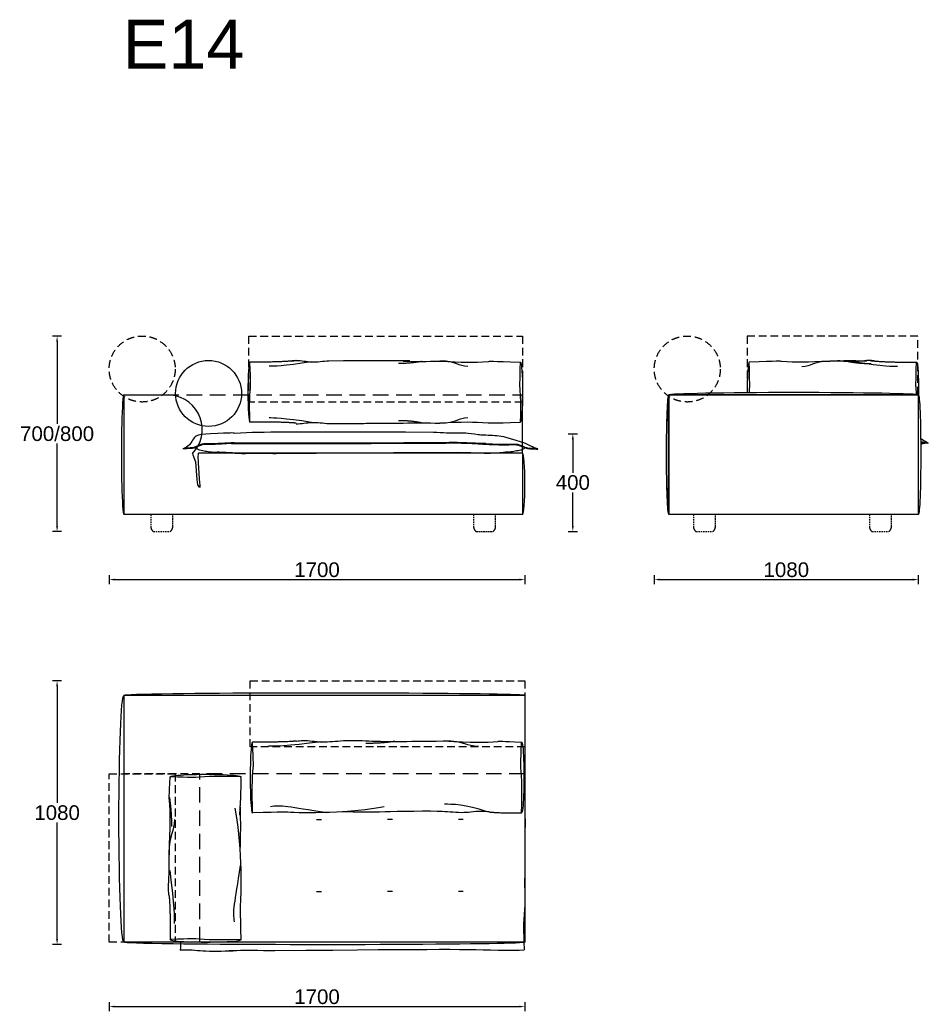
# Model space of a CAD drawing. Header units: millimetres. Extents: x 6668 to 47386, y -6732 to 35544.
# Drawn here: x 6751 to 10466, y -5772 to -1714 of the extents above; entities that cross this region are included whole.
import ezdxf

# ---------------------------------------------------------------- set-up
doc = ezdxf.new("R2010")
doc.units = ezdxf.units.MM
doc.linetypes.add('NASCOSTA', pattern=[9.525, 6.35, -3.175])
doc.layers.add('_ARREDO', color=7, linetype='Continuous')
doc.layers.add('TESTO', color=1, linetype='Continuous')
for name, color, linetype, lineweight in [('_CUSCINO SEDUTA', 8, 'Continuous', 9), ('_PIEDINI', 3, 'NASCOSTA', 9), ('_QUOTE', 1, 'Continuous', 9), ('_RULLO', 8, 'Continuous', 9)]:
    doc.layers.add(name, color=color, linetype=linetype, lineweight=lineweight)
doc.styles.add('Arial', font='arial.ttf')
doc.styles.get("Standard").update_dxf_attribs({"font": 'arial.ttf'})
doc.dimstyles.new('1_1', dxfattribs={"dimscale": 15, "dimtxt": 4, "dimasz": 1.5, "dimexe": 1.25, "dimexo": 2, "dimtad": 1, "dimtih": 1, "dimtoh": 1, "dimdec": 0, "dimtxsty": 'Standard', "dimcen": 2.5, "dimclrd": 256, "dimclre": 256, "dimclrt": 256, "dimadec": 0, "dimazin": 0, "dimtfac": 1, "dimtdec": 0, "dimtmove": 0, "dimatfit": 3, "dimfxl": 1.25, "dimfxlon": 1, "dimlwe": 0, "dimarcsym": 0})

# ---------------------------------------------------------------- blocks, each defined once
blk = doc.blocks.new('*D19')
at = {"layer": '_QUOTE', "lineweight": 0, "transparency": 16777216}
for p, q in [((7116.5, -5734.5), (7116.5, -5772)), ((8816.5, -5734.5), (8816.5, -5772))]:
    blk.add_line(p, q, dxfattribs=at)
at = {"layer": '_QUOTE', "lineweight": -2, "transparency": 16777216}
blk.add_line((7139, -5753.2), (8794, -5753.2), dxfattribs=at)
at = {"layer": '_QUOTE', "transparency": 16777216}
for points in [[(7139, -5749.5), (7139, -5757), (7116.5, -5753.2)], [(8794, -5749.5), (8794, -5757), (8816.5, -5753.2)]]:
    blk.add_solid(points, dxfattribs=at)
at = {"layer": 'Defpoints', "color": 0, "transparency": 16777216}
for p in [(7116.5, -5144.7), (8816.5, -5144.7), (8816.5, -5753.2)]:
    blk.add_point(p, dxfattribs=at)
at = {"layer": '_QUOTE', "transparency": 16777216, "insert": (7966.5, -5713.2), "char_height": 60, "attachment_point": 5}
blk.add_mtext('1700', dxfattribs=at)
blk = doc.blocks.new('*D20')
at = {"layer": '_QUOTE', "lineweight": 0, "transparency": 16777216}
for p, q in [((6922.1, -4420), (6884.6, -4420)), ((6922.1, -5499.7), (6884.6, -5499.7))]:
    blk.add_line(p, q, dxfattribs=at)
at = {"layer": '_QUOTE', "lineweight": -2, "transparency": 16777216}
for p, q in [((6903.4, -4442.5), (6903.4, -4919.8)), ((6903.4, -5477.2), (6903.4, -4999.9))]:
    blk.add_line(p, q, dxfattribs=at)
at = {"layer": '_QUOTE', "transparency": 16777216}
for points in [[(6899.6, -4442.5), (6907.1, -4442.5), (6903.4, -4420)], [(6899.6, -5477.2), (6907.1, -5477.2), (6903.4, -5499.7)]]:
    blk.add_solid(points, dxfattribs=at)
at = {"layer": 'Defpoints', "color": 0, "transparency": 16777216}
for p in [(6903.4, -4420), (7917.8, -4420), (7817.8, -5499.7)]:
    blk.add_point(p, dxfattribs=at)
at = {"layer": '_QUOTE', "transparency": 16777216, "insert": (6903.4, -4959.8), "char_height": 60, "attachment_point": 5}
blk.add_mtext('1080', dxfattribs=at)
blk = doc.blocks.new('PIEDINO MIAMI SOFT_PANAMA H7CM')
at = {"color": 0, "linetype": 'ByBlock', "lineweight": -2}
for points in [[(45, 0), (-45, 0)], [(-45, 0), (-45, -50.4)], [(45, -50.4), (45, 0)], [(-45, -50.4), (-45, -51.2), (-44.9, -52), (-44.8, -52.9), (-44.7, -53.7), (-44.5, -54.5), (-44.4, -55.3), (-44.2, -56.1), (-43.9, -56.9), (-43.7, -57.7), (-43.4, -58.5), (-43.1, -59.3), (-42.7, -60), (-42.4, -60.8), (-42, -61.5), (-41.6, -62.2), (-41.1, -63), (-40.7, -63.6), (-40.2, -64.3), (-39.7, -65), (-39.1, -65.6), (-38.6, -66.2), (-38, -66.8), (-37.4, -67.4), (-36.8, -68), (-36.1, -68.5), (-35.5, -69), (-34.8, -69.5), (-34.1, -70)], [(-34.1, -70), (34.1, -70)], [(34.1, -70), (34.8, -69.5), (35.5, -69), (36.1, -68.5), (36.8, -68), (37.4, -67.4), (38, -66.8), (38.6, -66.2), (39.1, -65.6), (39.7, -65), (40.2, -64.3), (40.7, -63.6), (41.1, -63), (41.6, -62.2), (42, -61.5), (42.4, -60.8), (42.7, -60), (43.1, -59.3), (43.4, -58.5), (43.7, -57.7), (43.9, -56.9), (44.2, -56.1), (44.4, -55.3), (44.5, -54.5), (44.7, -53.7), (44.8, -52.9), (44.9, -52), (45, -51.2), (45, -50.4)]]:
    blk.add_lwpolyline(points, dxfattribs=at)
blk = doc.blocks.new('*D23')
at = {"layer": '_QUOTE', "lineweight": 0, "transparency": 16777216}
for p, q in [((7116.5, -3986.8), (7116.5, -4024.3)), ((8816.5, -3986.8), (8816.5, -4024.3))]:
    blk.add_line(p, q, dxfattribs=at)
at = {"layer": '_QUOTE', "lineweight": -2, "transparency": 16777216}
blk.add_line((7139, -4005.6), (8794, -4005.6), dxfattribs=at)
at = {"layer": '_QUOTE', "transparency": 16777216}
for points in [[(7139, -4001.8), (7139, -4009.3), (7116.5, -4005.6)], [(8794, -4001.8), (8794, -4009.3), (8816.5, -4005.6)]]:
    blk.add_solid(points, dxfattribs=at)
at = {"layer": 'Defpoints', "color": 0, "transparency": 16777216}
for p in [(7116.5, -3397), (8816.5, -3397), (8816.5, -4005.6)]:
    blk.add_point(p, dxfattribs=at)
at = {"layer": '_QUOTE', "transparency": 16777216, "insert": (7966.5, -3965.5), "char_height": 60, "attachment_point": 5}
blk.add_mtext('1700', dxfattribs=at)
blk = doc.blocks.new('*D24')
at = {"layer": '_QUOTE', "lineweight": 0, "transparency": 16777216}
for p, q in [((9346, -3986.8), (9346, -4024.3)), ((10426, -3986.8), (10426, -4024.3))]:
    blk.add_line(p, q, dxfattribs=at)
at = {"layer": '_QUOTE', "lineweight": -2, "transparency": 16777216}
blk.add_line((9368.5, -4005.6), (10403.5, -4005.6), dxfattribs=at)
at = {"layer": '_QUOTE', "transparency": 16777216}
for points in [[(9368.5, -4001.8), (9368.5, -4009.3), (9346, -4005.6)], [(10403.5, -4001.8), (10403.5, -4009.3), (10426, -4005.6)]]:
    blk.add_solid(points, dxfattribs=at)
at = {"layer": 'Defpoints', "color": 0, "transparency": 16777216}
for p in [(9346, -3143.7), (10426, -3555.4), (10426, -4005.6)]:
    blk.add_point(p, dxfattribs=at)
at = {"layer": '_QUOTE', "transparency": 16777216, "insert": (9886, -3965.5), "char_height": 60, "attachment_point": 5}
blk.add_mtext('1080', dxfattribs=at)
blk = doc.blocks.new('*D25')
at = {"layer": '_QUOTE', "lineweight": 0, "transparency": 16777216}
for p, q in [((6922.1, -3008.7), (6884.6, -3008.7)), ((6922.1, -3808.7), (6884.6, -3808.7))]:
    blk.add_line(p, q, dxfattribs=at)
at = {"layer": '_QUOTE', "lineweight": -2, "transparency": 16777216}
for p, q in [((6903.4, -3031.2), (6903.4, -3368.3)), ((6903.4, -3786.2), (6903.4, -3449.1))]:
    blk.add_line(p, q, dxfattribs=at)
at = {"layer": '_QUOTE', "transparency": 16777216}
for points in [[(6899.6, -3031.2), (6907.1, -3031.2), (6903.4, -3008.7)], [(6899.6, -3786.2), (6907.1, -3786.2), (6903.4, -3808.7)]]:
    blk.add_solid(points, dxfattribs=at)
at = {"layer": 'Defpoints', "color": 0, "transparency": 16777216}
for p in [(6903.4, -3008.7), (9481, -3008.7), (9551, -3808.7)]:
    blk.add_point(p, dxfattribs=at)
at = {"layer": '_QUOTE', "transparency": 16777216, "insert": (6903.4, -3408.7), "char_height": 60, "attachment_point": 5}
blk.add_mtext('700/800', dxfattribs=at)
blk = doc.blocks.new('*D26')
at = {"layer": '_QUOTE', "lineweight": 0, "transparency": 16777216}
for p, q in [((8994.1, -3408.4), (9031.6, -3408.4)), ((8994.1, -3808.7), (9031.6, -3808.7))]:
    blk.add_line(p, q, dxfattribs=at)
at = {"layer": '_QUOTE', "lineweight": -2, "transparency": 16777216}
for p, q in [((9012.8, -3430.9), (9012.8, -3568.5)), ((9012.8, -3786.2), (9012.8, -3648.5))]:
    blk.add_line(p, q, dxfattribs=at)
at = {"layer": '_QUOTE', "transparency": 16777216}
for points in [[(9009.1, -3430.9), (9016.6, -3430.9), (9012.8, -3408.4)], [(9009.1, -3786.2), (9016.6, -3786.2), (9012.8, -3808.7)]]:
    blk.add_solid(points, dxfattribs=at)
at = {"layer": 'Defpoints', "color": 0, "transparency": 16777216}
for p in [(8243.5, -3408.4), (9012.8, -3408.4), (8652, -3808.7)]:
    blk.add_point(p, dxfattribs=at)
at = {"layer": '_QUOTE', "transparency": 16777216, "insert": (9012.8, -3608.5), "char_height": 60, "attachment_point": 5}
blk.add_mtext('400', dxfattribs=at)

msp = doc.modelspace()

# ---------------------------------------------------------------- linework, layer by layer
at = {"layer": '_ARREDO'}
for p, q in [((7176.4, -3248.9), (7176.4, -3738.7)), ((7176.4, -3248.9), (7337.8, -3248.9)), ((10426, -3248.9), (9406, -3248.9)), ((9406, -3248.9), (9406, -3738.7)), ((9406, -3248.9), (9406, -3738.7)), ((9406, -3248.9), (9567.3, -3248.9)), ((10426, -3248.9), (10426, -3738.7)), ((8807, -3488.7), (7481.3, -3488.7)), ((8807, -3488.7), (8807, -3738.7)), ((8807, -3738.7), (7176.4, -3738.7)), ((8816.5, -4480), (7376.1, -4480)), ((8816.5, -4480), (8816.5, -5490)), ((8816.5, -5490), (7378.2, -5490))]:
    msp.add_line(p, q, dxfattribs=at)
at = {"layer": '_ARREDO', "lineweight": 9}
for p, q in [((7376.1, -4480), (7176.5, -4480)), ((7176.5, -4480), (7176.5, -5490)), ((7378.2, -5490), (7176.5, -5490))]:
    msp.add_line(p, q, dxfattribs=at)
at = {"layer": '_ARREDO', "linetype": 'NASCOSTA', "ltscale": 10}
msp.add_line((8816.5, -4800), (7487.3, -4800), dxfattribs=at)
at = {"layer": '_ARREDO'}
for points in [[(7176.4, -3248.9), (7360.3, -3248.9)], [(7369.8, -3250.4), (7360.3, -3248.9)], [(8807, -3488.7), (8807, -3248.9)], [(10426, -3738.7), (9406, -3738.7), (9406, -3248.9), (10426, -3248.9)], [(9406, -3248.9), (9589.8, -3248.9)], [(9599.3, -3250.4), (9589.8, -3248.9)], [(7456.9, -3490), (7458.4, -3494.3), (7468.9, -3524.2), (7474.6, -3595.9), (7478, -3618.4), (7483, -3626.3), (7488.7, -3626.9), (7489.1, -3619), (7487.4, -3608.4), (7485.3, -3592.5), (7481.3, -3526.5), (7480.8, -3501.7), (7481.3, -3493.2), (7481.3, -3488.7)]]:
    msp.add_lwpolyline(points, dxfattribs=at)
at = {"layer": '_ARREDO', "linetype": 'NASCOSTA', "ltscale": 10}
for points in [[(7337.8, -3248.9), (8807, -3248.9)], [(7487.3, -5490), (7487.3, -4800)]]:
    msp.add_lwpolyline(points, dxfattribs=at)
at = {"layer": '_ARREDO', "linetype": 'NASCOSTA', "ltscale": 5}
msp.add_lwpolyline([(7487.3, -4800), (7176.5, -4800)], dxfattribs=at)
at = {"layer": '_ARREDO'}
msp.add_arc((7355.4, -3391.2), 141.6, 315.7566, 84.1693, dxfattribs=at)
at = {"layer": '_ARREDO', "extrusion": (0, 0, -1)}
for centre, major_axis, ratio, start_param, end_param in [((9916, -3248.9), (510, 0), 0.019608, 3.141593, 6.283185), ((9406, -3493.8), (0, 244.9), 0.040838, 3.141593, 6.283185), ((10426, -3493.8), (0, -244.9), 0.040838, 3.141593, 6.283185), ((7994.4, -5490), (-822.1, 0), 0.012163, 3.141594, 5.560253)]:
    msp.add_ellipse(centre, major_axis=major_axis, ratio=ratio, start_param=start_param, end_param=end_param, dxfattribs=at)
at = {"layer": '_ARREDO'}
for centre, major_axis, ratio, start_param, end_param in [((7176.4, -3493.5), (0, 244.6), 0.040884, 0, 3.141593), ((9406, -3493.5), (0, 244.6), 0.040884, 0, 3.141593), ((8807, -3613.7), (0, 125), 0.08, 3.141593, 6.283185), ((7994.4, -4480), (-822.1, 0), 0.012164, 3.141596, 5.563247)]:
    msp.add_ellipse(centre, major_axis=major_axis, ratio=ratio, start_param=start_param, end_param=end_param, dxfattribs=at)
at = {"layer": '_ARREDO', "lineweight": 9, "extrusion": (0, 0, -1)}
for centre, major_axis, ratio, start_param, end_param in [((7176.5, -4985), (0, 505), 0.039604, 3.141593, 6.283185), ((7981.5, -5490), (805, 0), 0.012422, 2.418658, 3.141592)]:
    msp.add_ellipse(centre, major_axis=major_axis, ratio=ratio, start_param=start_param, end_param=end_param, dxfattribs=at)
at = {"layer": '_ARREDO', "lineweight": 9}
msp.add_ellipse((7981.5, -4480), major_axis=(805, 0), ratio=0.012422, start_param=2.42163, end_param=3.141594, dxfattribs=at)
at = {"layer": '_CUSCINO SEDUTA'}
for p, q in [((8657.3, -3449.1), (8626.1, -3447.6)), ((7964.8, -4987.3), (7984.8, -4987.3)), ((8274.8, -4987.3), (8254.8, -4987.3)), ((8564.8, -4987.3), (8544.8, -4987.3)), ((7964.8, -5282.3), (7984.8, -5282.3)), ((8274.8, -5282.3), (8254.8, -5282.3)), ((8564.8, -5282.3), (8544.8, -5282.3))]:
    msp.add_line(p, q, dxfattribs=at)
for points in [[(7628, -3405.6), (7617.9, -3405.6), (7607.9, -3404.6), (7493.2, -3411.2)], [(7628, -3405.6), (7774.6, -3399.2), (7790.8, -3401), (8442.8, -3401.6)], [(8442.8, -3401.6), (8479.2, -3404.1), (8516, -3405.2), (8544.9, -3404.6)], [(8544.9, -3404.6), (8564, -3404.2), (8579.7, -3402.9), (8626.1, -3412.2)], [(7472.9, -3417.9), (7459.5, -3426), (7454.9, -3442.8), (7444.8, -3453.7)], [(7493.2, -3411.2), (7485.1, -3412.7), (7478.2, -3414.6), (7472.9, -3417.9)], [(7628, -3446.3), (7594.2, -3446), (7558.3, -3451), (7520.4, -3450)], [(7616.1, -3448.8), (7595, -3448.6), (7559.8, -3453.4), (7522.4, -3452.4)], [(7616.1, -3448.8), (7816.7, -3448.8), (8460.6, -3447.6), (8493.6, -3446.5)], [(7628, -3446.3), (7825.3, -3446.1), (8465.9, -3445.1), (8495.8, -3444)], [(8493.6, -3446.5), (8525.5, -3444.8), (8551.3, -3446.9), (8577.4, -3447.5)], [(8495.8, -3444), (8527.7, -3442.4), (8553.5, -3444.5), (8579.5, -3445.1)], [(8577.4, -3447.5), (8593.6, -3447.9), (8609.8, -3447.8), (8626.1, -3449.7)], [(8579.5, -3445.1), (8595, -3445.5), (8610.6, -3445.3), (8626.1, -3447.6)], [(8626.1, -3412.2), (8631.9, -3412.4), (8637.6, -3412.7), (8657.3, -3413.5)], [(8657.3, -3413.5), (8681.9, -3414.6), (8706.1, -3416.1), (8728.8, -3419.4)], [(8728.8, -3419.4), (8812.8, -3443.9), (8826.4, -3450.8), (8840.2, -3457.5)], [(10434.8, -3427.1), (10438, -3429), (10440.5, -3430.6), (10443.1, -3432.2)], [(10435.1, -3441.6), (10439.4, -3442.4), (10444.5, -3442.5), (10449.3, -3442.7)], [(10435.2, -3444), (10439.5, -3444.8), (10444.5, -3444.9), (10449.3, -3445.1)], [(10457.8, -3445.7), (10449.3, -3449.5), (10441.9, -3451.7), (10435.3, -3453.1)], [(10443.1, -3432.2), (10450.7, -3437), (10458.5, -3441.8), (10466.2, -3446.5)], [(10449.3, -3442.7), (10453.5, -3443), (10457.6, -3443.3), (10461.7, -3443.7)], [(10449.3, -3445.1), (10455.1, -3445.4), (10460.7, -3445.9), (10466.2, -3446.5)], [(7444.8, -3453.7), (7437.5, -3461.5), (7427.4, -3466.2), (7417.2, -3471)], [(7439.3, -3469.6), (7431.8, -3469.9), (7424.6, -3470.4), (7417.3, -3471)], [(7437.2, -3467.2), (7432.7, -3467.3), (7428.1, -3467.6), (7423.8, -3467.9)], [(7458.1, -3465.7), (7452.1, -3466.8), (7444.5, -3466.9), (7437.2, -3467.2)], [(7460.3, -3468), (7454.2, -3469.3), (7446.6, -3469.3), (7439.3, -3469.6)], [(7472.6, -3460.6), (7468.3, -3462.5), (7463.8, -3464.5), (7458.1, -3465.7)], [(7474.8, -3463), (7470.4, -3464.8), (7466, -3466.9), (7460.3, -3468)], [(7470, -3465), (7473.3, -3467.8), (7476.4, -3470.6), (7481.5, -3472.7)], [(7488, -3454.5), (7482.7, -3456.5), (7477.7, -3458.4), (7472.6, -3460.6)], [(7490.2, -3456.9), (7484.8, -3458.9), (7479.9, -3460.8), (7474.8, -3463)], [(7481.5, -3472.7), (7487.5, -3475.2), (7496.2, -3476.7), (7504.7, -3478.3)], [(7503.4, -3450.1), (7497.5, -3450.9), (7492.7, -3452.7), (7488, -3454.5)], [(7505.5, -3452.6), (7499.7, -3453.2), (7494.9, -3455.2), (7490.2, -3456.9)], [(7520.4, -3450), (7514.4, -3449.8), (7508.6, -3449.5), (7503.4, -3450.1)], [(7504.7, -3478.3), (7512.4, -3479.8), (7519.9, -3481.3), (7527.9, -3482.3)], [(7522.4, -3452.4), (7516.6, -3452.2), (7510.7, -3451.9), (7505.5, -3452.6)], [(7527.9, -3482.3), (7537.4, -3483.4), (7547.5, -3483.7), (7557.7, -3484.1)], [(7630.1, -3487.7), (7606, -3486.7), (7581.8, -3485.4), (7557.7, -3484.1)], [(7630.1, -3487.7), (7666.7, -3491.3), (7703.5, -3486.4), (7785.9, -3489.2)], [(7785.9, -3489.2), (7821.6, -3487.6), (8477.6, -3485.1), (8523.2, -3484.7)], [(8523.2, -3484.7), (8571.3, -3484.4), (8619.6, -3486.4), (8667.7, -3488.1)], [(8626.1, -3449.7), (8631.9, -3450), (8637.6, -3450.3), (8657.3, -3451.4)], [(8657.3, -3449.1), (8692.6, -3451), (8727.8, -3452.4), (8765, -3451)], [(8657.3, -3451.4), (8692.6, -3453.3), (8727.8, -3454.8), (8765, -3453.3)], [(8667.8, -3488.1), (8688.4, -3487.1), (8709.2, -3486), (8729.8, -3484.9)], [(8759.8, -3483.1), (8750.2, -3484.2), (8740.1, -3484.5), (8729.8, -3484.9)], [(8782.8, -3479.2), (8775.1, -3480.6), (8767.6, -3482.2), (8759.8, -3483.1)], [(8765, -3451), (8771, -3450.7), (8776.9, -3450.4), (8782.1, -3451)], [(8765, -3453.3), (8771, -3453.1), (8776.9, -3452.7), (8782.1, -3453.4)], [(8782.1, -3451), (8787.8, -3451.7), (8792.7, -3453.7), (8797.4, -3455.4)], [(8782.1, -3453.4), (8787.8, -3454.1), (8792.7, -3456), (8797.4, -3457.8)], [(8806, -3473.6), (8800, -3476), (8791.3, -3477.6), (8782.8, -3479.2)], [(8797.4, -3455.4), (8802.7, -3457.4), (8807.7, -3459.3), (8812.7, -3461.5)], [(8797.4, -3457.8), (8802.7, -3459.8), (8807.7, -3461.7), (8812.7, -3463.8)], [(8817.5, -3465.8), (8814.4, -3468.6), (8811.1, -3471.5), (8806, -3473.6)], [(8812.7, -3461.5), (8817.1, -3463.3), (8821.5, -3465.5), (8827.3, -3466.5)], [(8812.7, -3463.8), (8817.1, -3465.7), (8821.5, -3467.8), (8827.3, -3468.9)], [(8827.3, -3466.5), (8833.3, -3467.7), (8841, -3467.8), (8848.3, -3468)], [(8827.3, -3468.9), (8833.3, -3470.1), (8841, -3470.1), (8848.3, -3470.4)], [(8840.2, -3457.5), (8850, -3462.3), (8860.2, -3467.1), (8870.3, -3471.8)], [(8848.3, -3468), (8855.8, -3468.4), (8863, -3468.9), (8870.2, -3469.5)], [(8848.3, -3470.4), (8855.8, -3470.7), (8863, -3471.3), (8870.2, -3471.8)]]:
    msp.add_open_spline(points, degree=3, dxfattribs=at)
at = {"layer": '_CUSCINO SEDUTA', "lineweight": 9}
for points in [[(8816.4, -4712.6), (8815.3, -4743), (8814, -4773.4), (8814.5, -4803.8)], [(8814.5, -4803.8), (8815.2, -4849), (8819.8, -4894.2), (8815.3, -5259.3)], [(8815.3, -5259.3), (8817.5, -5311.1), (8815.9, -5362.9), (8811.6, -5414.4)], [(7408.6, -5490), (7408.3, -5497.9), (7408, -5506.6), (7407.3, -5521.7)], [(7794.2, -5524.2), (8506.5, -5516.5), (8558.3, -5518.1), (8739.8, -5522.4)], [(7407.3, -5521.7), (7412.7, -5521.3), (7418, -5520.9), (7423.3, -5520.7)], [(7423.3, -5520.7), (7452.4, -5519.7), (7481.7, -5523.9), (7511.2, -5525.6)], [(7511.2, -5525.6), (7553.2, -5527.9), (7595.6, -5525.2), (7637.9, -5523.8)], [(7607.4, -5523.8), (7669.8, -5521.6), (7732.1, -5522.2), (7794.2, -5524.2)], [(8739.8, -5522.4), (8745.8, -5522.9), (8751.8, -5523.4), (8814.3, -5521)]]:
    msp.add_open_spline(points, degree=3, dxfattribs=at)
msp.add_open_spline([(8811.6, -5414.4), (8811, -5421.3), (8810.4, -5428.1), (8814.2, -5519.7), (8814.3, -5520.1), (8814.3, -5520.6), (8814.3, -5521)], degree=3, knots=[8, 8, 8, 8, 9, 9, 9, 9.004551, 9.004551, 9.004551, 9.004551], dxfattribs=at)
at = {"layer": '_RULLO', "linetype": 'NASCOSTA', "ltscale": 5}
for points in [[(7687, -3008.7), (8807, -3008.7), (8807, -3278.9), (7687, -3278.9)], [(8816.5, -4420), (8816.5, -4690), (7693.1, -4690), (7693.1, -4420)], [(7116.5, -4800), (7386.5, -4800), (7386.5, -5489.4), (7116.5, -5489.4)]]:
    msp.add_lwpolyline(points, close=True, dxfattribs=at)
msp.add_lwpolyline([(10424.1, -3248.1), (10424.1, -3008.7), (9726, -3008.7), (9726, -3239.7)], dxfattribs=at)
for centre in [(7251.4, -3143.7), (9481, -3143.7)]:
    msp.add_circle(centre, 135, dxfattribs=at)
at = {"layer": '_RULLO'}
msp.add_circle((7522.9, -3243.7), 135, dxfattribs=at)
for centre, major_axis, ratio, start_param, end_param in [((7692.1, -3238.2), (0, -122.9), 0.065265, 3.141593, 6.283185), ((9734, -3237.7), (0, 122.6), 0.065432, -0.000114, 1.586805), ((7703.1, -4815.7), (0, 145.1), 0.069077, 0, 3.141593), ((7510.8, -5479.1), (-145.1, 0), 0.069077, 0, 3.141593)]:
    msp.add_ellipse(centre, major_axis=major_axis, ratio=ratio, start_param=start_param, end_param=end_param, dxfattribs=at)
at = {"layer": '_RULLO', "extrusion": (0, 0, -1)}
for centre, major_axis, ratio, start_param, end_param in [((8799, -3237.7), (0, 122.6), 0.065432, -0.000114, 3.139138), ((10419, -3238.2), (0, -122.9), 0.065265, 3.141593, 4.808089), ((8803.1, -4815.4), (0, 145.1), 0.069077, 0, 3.141593), ((7510.5, -4812.5), (-145.1, 0), 0.069077, 0, 3.141593)]:
    msp.add_ellipse(centre, major_axis=major_axis, ratio=ratio, start_param=start_param, end_param=end_param, dxfattribs=at)
at = {"layer": '_RULLO', "lineweight": 9}
for points, degree in [([(7881.7, -3109), (7824.2, -3116.5), (7692.1, -3115.4)], 2), ([(7694.2, -3220.7), (7694.7, -3213.8), (7695.8, -3207), (7692.1, -3115.4)], 3), ([(7944.6, -3114.4), (7827, -3132.6), (7786.8, -3132.6), (7770.5, -3132.6)], 3), ([(7861.6, -3111.2), (7868.6, -3110.1), (7875.2, -3109.3), (7881.7, -3109)], 3), ([(7881.7, -3109), (7902.8, -3108.3), (7923.7, -3113.4), (7944.6, -3114.4)], 3), ([(7944.6, -3114.4), (7967.9, -3115.4), (7991.4, -3111.2), (8015, -3109.6)], 3), ([(8015, -3109.6), (8351.4, -3107.2), (8385.3, -3109.9), (8319.2, -3111.3)], 3), ([(8393.9, -3112.7), (8349.9, -3121.2), (8299.2, -3121.2)], 2), ([(8319.2, -3111.3), (8369.1, -3113.5), (8419, -3112.9), (8468.6, -3110.9)], 3), ([(8468.6, -3110.9), (8563.6, -3118.4), (8605, -3116.8), (8666.3, -3112.5)], 3), ([(8583.3, -3133), (8541.9, -3133), (8541.9, -3110.9), (8468.6, -3110.9)], 3), ([(8666.3, -3112.5), (8671.8, -3111.9), (8677.2, -3111.3), (8799, -3115.1)], 3), ([(8796.9, -3220.5), (8796.4, -3213.6), (8795.9, -3206.7), (8799, -3115.1)], 3), ([(9866.7, -3112.5), (9861.3, -3111.9), (9855.8, -3111.3), (9734, -3115.1)], 3), ([(9736.1, -3220.5), (9736.6, -3213.6), (9737.1, -3206.7), (9734, -3115.1)], 3), ([(10064.4, -3110.9), (9969.4, -3118.4), (9928, -3116.8), (9866.7, -3112.5)], 3), ([(9949.7, -3133), (9991.1, -3133), (9991.1, -3110.9), (10064.4, -3110.9)], 3), ([(10213.8, -3111.3), (10163.9, -3113.5), (10114, -3112.9), (10064.4, -3110.9)], 3), ([(10096.1, -3109.6), (10181.6, -3107.2), (10147.7, -3109.9), (10213.8, -3111.3)], 3), ([(10166.4, -3114.4), (10143.2, -3115.4), (10119.7, -3111.2), (10096.1, -3109.6)], 3), ([(10139.1, -3112.7), (10183.1, -3121.2), (10233.8, -3121.2)], 2), ([(10229.4, -3109), (10208.3, -3108.3), (10187.4, -3113.4), (10166.4, -3114.4)], 3), ([(10166.4, -3114.4), (10284.1, -3132.6), (10324.3, -3132.6), (10340.6, -3132.6)], 3), ([(10249.5, -3111.2), (10242.5, -3110.1), (10235.9, -3109.3), (10229.4, -3109)], 3), ([(10229.4, -3109), (10286.9, -3116.5), (10419, -3115.4)], 2), ([(10416.9, -3220.7), (10416.4, -3213.8), (10415.3, -3207), (10419, -3115.4)], 3), ([(7692.1, -3361.1), (7689.8, -3268.1), (7691.2, -3263.8), (7694.2, -3220.7)], 3), ([(8799, -3361.3), (8801.2, -3275.3), (8799.8, -3261.8), (8796.9, -3220.5)], 3), ([(9734.8, -3239.6), (9735.2, -3233.7), (9735.6, -3227.5), (9736.1, -3220.5)], 3), ([(10418.8, -3247.3), (10418.3, -3239.5), (10417.6, -3231.3), (10416.9, -3220.7)], 3), ([(7881.7, -3365.3), (7824.2, -3360), (7692.1, -3361.1)], 2), ([(7944.6, -3362.1), (7827, -3343.9), (7786.8, -3343.9), (7770.5, -3343.9)], 3), ([(7881.7, -3367.4), (7902.8, -3368.2), (7923.7, -3363), (7944.6, -3362.1)], 3), ([(7944.6, -3362.1), (7967.9, -3361.1), (7991.4, -3365.3), (8015, -3366.9)], 3), ([(8015, -3366.9), (8319.2, -3365.1)], 1), ([(8393.9, -3363.8), (8349.9, -3355.3), (8299.2, -3355.3)], 2), ([(8319.2, -3365.1), (8369.1, -3363), (8419, -3363.6), (8468.6, -3365.6)], 3), ([(8583.3, -3343.5), (8541.9, -3343.5), (8541.9, -3365.6), (8468.6, -3365.6)], 3), ([(8468.6, -3365.6), (8563.6, -3358.1), (8605, -3359.7), (8666.3, -3364)], 3), ([(8666.3, -3364), (8671.8, -3364.6), (8677.2, -3365.2), (8799, -3361.3)], 3), ([(7882.6, -4666.4), (7891.3, -4665.3), (7899.5, -4664.5), (7907.7, -4664.2)], 3), ([(7907.7, -4664.2), (7934.1, -4663.5), (7960.1, -4668.6), (7986.4, -4669.6)], 3), ([(7986.4, -4669.6), (8015.5, -4670.5), (8044.8, -4666.4), (8074.3, -4664.7)], 3), ([(8074.3, -4664.7), (8116.3, -4662.4), (8158.6, -4665.1), (8191, -4666.5)], 3), ([(8191, -4666.5), (8253.4, -4668.7), (8315.7, -4668.1), (8484.1, -4666.1)], 3), ([(8484.1, -4666.1), (8602.9, -4673.6), (8654.7, -4672), (8706.2, -4667.7)], 3), ([(8627.6, -4688.2), (8575.8, -4688.2), (8575.8, -4666.1), (8484.1, -4666.1)], 3), ([(7882.6, -4666.4), (7835.8, -4671.6), (7703.1, -4670.6)], 2), ([(7705.8, -4775.9), (7706.4, -4769), (7707, -4762.2), (7703.1, -4670.6)], 3), ([(7986.4, -4669.6), (7839.3, -4687.7), (7789.1, -4687.7), (7768.7, -4687.7)], 3), ([(8284.4, -4667.9), (8229.3, -4676.3), (8166, -4676.3)], 2), ([(8706.2, -4667.7), (8713.1, -4667.1), (8719.9, -4666.5), (8803.1, -4670.3)], 3), ([(8800.4, -4775.6), (8799.8, -4768.8), (8799.2, -4761.9), (8803.1, -4670.3)], 3), ([(7703.1, -4960.8), (7700.3, -4867.7), (7701.9, -4821.7), (7705.8, -4775.9)], 3), ([(8803.1, -4960.5), (8805.9, -4867.5), (8804.3, -4821.4), (8800.4, -4775.6)], 3), ([(7362.8, -4909.4), (7362.2, -4902.5), (7361.6, -4895.7), (7365.4, -4812.5)], 3), ([(7470.7, -4815.2), (7463.9, -4815.8), (7457, -4816.4), (7365.4, -4812.5)], 3), ([(7655.6, -4812.5), (7562.6, -4809.7), (7516.5, -4811.3), (7470.7, -4815.2)], 3), ([(7651.5, -4945.2), (7656.7, -4898.5), (7655.6, -4812.5)], 2), ([(7361.2, -5131.5), (7368.7, -5012.7), (7367.1, -4960.9), (7362.8, -4909.4)], 3), ([(7362.9, -4897.8), (7371.4, -4952.9), (7371.4, -5016.2)], 2), ([(7630.1, -4940.6), (7658, -5063.7), (7657.1, -5283.9), (7652.8, -5335.5)], 3), ([(7651.5, -4945.2), (7650.3, -4953.9), (7649.6, -4962.2), (7649.3, -4970.3)], 3), ([(7651.6, -4936.6), (7653.7, -4999), (7653.2, -5051.4), (7651.2, -5113.4)], 3), ([(7776, -4934.6), (7816.2, -4925.1), (7850.5, -4935.1), (8006.8, -4958.9)], 3), ([(8241.6, -4935), (8118.5, -4962.9), (7898.3, -4962), (7846.8, -4957.7)], 3), ([(8657.9, -4955), (8579.6, -4925.1), (8513.5, -4925.1), (8488.3, -4925.1)], 3), ([(7383.3, -4988), (7383.3, -5039.8), (7361.2, -5039.8), (7361.2, -5131.5)], 3), ([(7846.8, -4957.7), (7839.9, -4957.1), (7833, -4956.5), (7703.1, -4960.3)], 3), ([(8245.7, -4956.5), (8183.3, -4958.6), (8130.9, -4958.1), (8068.8, -4956.1)], 3), ([(8478.7, -4954.7), (8436.7, -4952.4), (8288, -4955), (8245.7, -4956.5)], 3), ([(8566.6, -4959.5), (8537.5, -4960.5), (8508.2, -4956.4), (8478.7, -4954.7)], 3), ([(8645.3, -4954.2), (8618.9, -4953.5), (8592.9, -4958.6), (8566.6, -4959.5)], 3), ([(8670.4, -4956.4), (8661.7, -4955.3), (8653.5, -4954.5), (8645.3, -4954.2)], 3), ([(8670.4, -4956.4), (8717.1, -4961.6), (8803.1, -4960.5)], 2), ([(7359.3, -5274.6), (7358.6, -5248.2), (7363.7, -5222.1), (7361.2, -5131.5)], 3), ([(7629.7, -5406.2), (7620.2, -5366.1), (7630.2, -5331.7), (7654, -5175.4)], 3), ([(7364.6, -5195.9), (7382.8, -5343), (7382.8, -5393.1), (7382.8, -5413.5)], 3), ([(7361.5, -5299.6), (7360.4, -5290.9), (7359.6, -5282.7), (7359.3, -5274.6)], 3), ([(7361.5, -5299.6), (7366.7, -5346.4), (7365.7, -5479.1)], 2), ([(7652.8, -5335.5), (7652.2, -5342.3), (7651.6, -5349.2), (7655.4, -5479.1)], 3), ([(7471, -5476.5), (7464.1, -5475.9), (7457.2, -5475.2), (7365.7, -5479.1)], 3), ([(7655.9, -5479.1), (7562.8, -5482), (7516.8, -5480.3), (7471, -5476.5)], 3)]:
    msp.add_open_spline(points, degree=degree, dxfattribs=at)

# ---------------------------------------------------------------- block references
at = {"layer": '_PIEDINI'}
for p in [(7331.5, -3738.7), (8652, -3738.7), (9551, -3738.7), (10271, -3738.7)]:
    msp.add_blockref('PIEDINO MIAMI SOFT_PANAMA H7CM', p, dxfattribs=at)

# ---------------------------------------------------------------- texts
at = {"layer": 'TESTO', "style": 'Arial'}
msp.add_text('E14', height=200, dxfattribs=at).set_placement((7172.3, -1914.5))

# ---------------------------------------------------------------- dimensions: what is measured, and where the dimension line sits
at = {"layer": '_QUOTE'}
dim = msp.add_linear_dim(base=(6903.4, -3008.7), p1=(9551, -3808.7), p2=(9481, -3008.7), angle=90, text='700/<>', dimstyle='1_1', dxfattribs=at)
dim.commit()
dim.dimension.update_dxf_attribs({"geometry": '*D25', "text_midpoint": (6903.4, -3408.7)})
for base, p1, p2, picture, middle in [((10426, -4005.6), (9346, -3143.7), (10426, -3555.4), '*D24', (9886, -3965.5)), ((8816.5, -4005.6), (7116.5, -3397), (8816.5, -3397), '*D23', (7966.5, -3965.5)), ((8816.5, -5753.2), (7116.5, -5144.7), (8816.5, -5144.7), '*D19', (7966.5, -5713.2))]:
    dim = msp.add_linear_dim(base=base, p1=p1, p2=p2, dimstyle='1_1', dxfattribs=at)
    dim.commit()
    dim.dimension.update_dxf_attribs({"geometry": picture, "text_midpoint": middle})
for base, p1, p2, picture, middle in [((9012.8, -3408.4), (8652, -3808.7), (8243.5, -3408.4), '*D26', (9012.8, -3608.5)), ((6903.4, -4420), (7817.8, -5499.7), (7917.8, -4420), '*D20', (6903.4, -4959.8))]:
    dim = msp.add_linear_dim(base=base, p1=p1, p2=p2, angle=90, dimstyle='1_1', dxfattribs=at)
    dim.commit()
    dim.dimension.update_dxf_attribs({"geometry": picture, "text_midpoint": middle})

doc.saveas('drawing.dxf')
